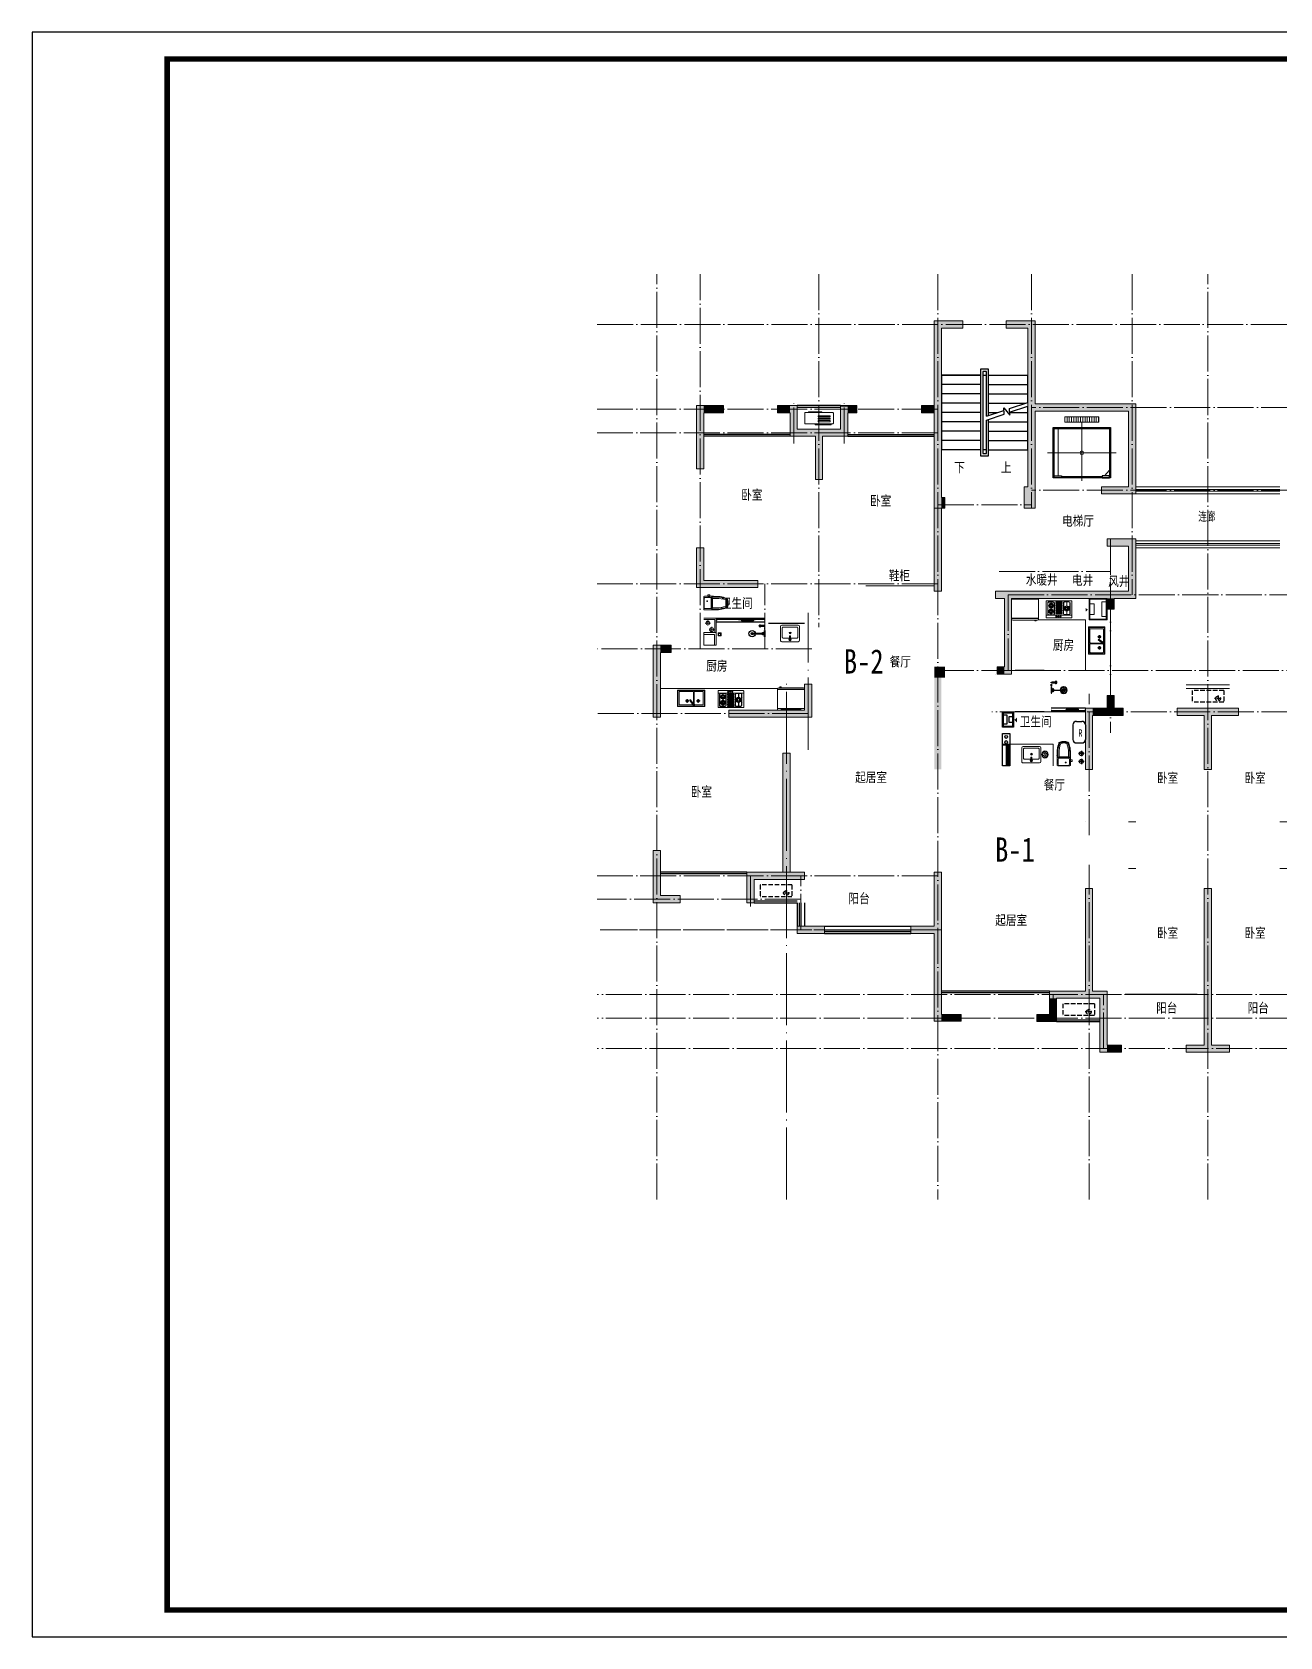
# Model space of a CAD drawing. Extents: x -50262 to 47200, y -9946 to 34604.
# Drawn here: x -15800 to 18848, y -9946 to 34604 of the extents above; entities that cross this region are included whole.
import ezdxf
from ezdxf.enums import TextEntityAlignment as Align

# ---------------------------------------------------------------- set-up
doc = ezdxf.new("R2010")
doc.units = 0
doc.header["$LTSCALE"] = 1000
doc.header["$MEASUREMENT"] = 0
doc.linetypes.add('DASH', pattern=[0.35, 0.25, -0.1])
doc.linetypes.add('DOTE', pattern=[2.42, 2, -0.2, 0.02, -0.2])
doc.layers.get('0').update_dxf_attribs({"linetype": 'CONTINUOUS'})
for name, color, linetype, lineweight in [('DOTE', 251, 'DOTE', 0), ('WALL', 255, 'CONTINUOUS', 20), ('五金', 136, 'CONTINUOUS', 9), ('固定家具线', 243, 'CONTINUOUS', 20), ('填充墙', 8, 'CONTINUOUS', 15), ('家具', 159, 'CONTINUOUS', 9), ('看线', 170, 'CONTINUOUS', 0), ('结构细线', 250, 'CONTINUOUS', 15)]:
    doc.layers.add(name, color=color, linetype=linetype, lineweight=lineweight)
for name, color, linetype in [('fd', 4, 'CONTINUOUS'), ('KT', 8, 'CONTINUOUS'), ('PS', 4, 'CONTINUOUS'), ('PUB_TEXT', 7, 'CONTINUOUS'), ('PUB_TITLE', 4, 'CONTINUOUS'), ('RAIL', 163, 'CONTINUOUS'), ('STAIR', 3, 'CONTINUOUS'), ('T-DESW', 35, 'CONTINUOUS'), ('WC', 134, 'CONTINUOUS'), ('WINDOW', 4, 'CONTINUOUS'), ('WSSB', 6, 'CONTINUOUS')]:
    doc.layers.add(name, color=color, linetype=linetype)
doc.styles.add('-宋体', font='SIMFANG.TTF', dxfattribs={"width": 0.8})
doc.styles.add('_HZTXT', font='SimSun.ttf', dxfattribs={"width": 0.8})
doc.styles.add('HZ', font='SimSun.ttf', dxfattribs={"width": 0.8, "height": 1.2})

# ---------------------------------------------------------------- blocks, each defined once
blk = doc.blocks.new('ev')
at = {"layer": '结构细线'}
h = blk.add_hatch(dxfattribs=at)
h.set_pattern_fill('ANSI31', color=256, scale=500, angle=45, style=0)
h.paths.add_polyline_path([(1227964, -497919), (1228914, -497919), (1228914, -497769), (1227964, -497769)])
at = {"layer": 'RAIL'}
blk.add_line((1227814, -499409), (1227669, -499249), dxfattribs=at)
for points in [[(1227639, -499469), (1229239, -499469), (1229239, -498069), (1227639, -498069)], [(1227871, -499469), (1227669, -499469), (1227669, -499409), (1227871, -499409)], [(1229008, -499469), (1229209, -499469), (1229209, -499409), (1229008, -499409)]]:
    blk.add_lwpolyline(points, close=True, dxfattribs=at)
for points in [[(1229209, -499439), (1229209, -499439), (1229209, -498099), (1227669, -498099), (1227669, -499439), (1227669, -499439)], [(1227871, -499439), (1229008, -499439)]]:
    blk.add_lwpolyline(points, dxfattribs=at)
at = {"layer": '看线'}
blk.add_line((1229099, -499409), (1229099, -498099), dxfattribs=at)
at = {"layer": '结构细线'}
for p, q in [((1228439, -497919), (1228439, -499552)), ((1227489, -498769), (1229389, -498769))]:
    blk.add_line(p, q, dxfattribs=at)
blk.add_lwpolyline([(1227964, -497919), (1228914, -497919), (1228914, -497769), (1227964, -497769)], close=True, dxfattribs=at)
blk.add_circle((1228439, -498769), 50, dxfattribs=at)
blk = doc.blocks.new('A$C1BE601A8')
at = {"layer": '家具'}
for p, q in [((0, 0), (0, 450)), ((0, 450), (757, 450)), ((757, 450), (757, 0)), ((757, 0), (0, 0))]:
    blk.add_line(p, q, dxfattribs=at)
at = {"layer": '家具', "color": 251}
for p, q in [((10, 10), (10, 440)), ((10, 440), (747, 440)), ((747, 10), (10, 10)), ((41, 393), (41, 50)), ((273, 408), (56, 408)), ((56, 35), (273, 35)), ((226, 300), (130, 300)), ((178, 248), (178, 348)), ((288, 50), (288, 393)), ((315, 427), (293, 411)), ((293, 411), (390, 273)), ((311, 393), (311, 50)), ((412, 288), (315, 427)), ((695, 408), (326, 408)), ((326, 35), (695, 35)), ((534, 300), (438, 300)), ((486, 248), (486, 348)), ((710, 50), (710, 393)), ((747, 440), (747, 10))]:
    blk.add_line(p, q, dxfattribs=at)
for centre, radius in [((178, 300), 36.1), ((178, 300), 27.1), ((486, 300), 36.1), ((486, 300), 27.1)]:
    blk.add_circle(centre, radius, dxfattribs=at)
for centre, radius, start, end in [((56, 393), 15, 90, 180), ((56, 50), 15, 180, 270), ((273, 393), 15, 0, 90), ((273, 50), 15, 270, 0), ((304, 419), 21.7, 342.6068, 267.3353), ((326, 393), 15, 90, 180), ((326, 50), 15, 180, 270), ((401, 281), 13.3, 214.971, 34.971), ((695, 393), 15, 0, 90), ((695, 50), 15, 270, 0)]:
    blk.add_arc(centre, radius, start, end, dxfattribs=at)
blk = doc.blocks.new('ddfdf')
at = {"layer": '家具'}
for p, q in [((15801, -30110), (15801, -30822)), ((16260, -30111), (15801, -30110)), ((16270, -30121), (16270, -30812)), ((15801, -30822), (16260, -30822))]:
    blk.add_line(p, q, dxfattribs=at)
at = {"layer": '家具', "color": 251}
for p, q in [((15826, -30314), (15826, -30189)), ((15829, -30248), (15829, -30252)), ((15947, -30248), (15829, -30248)), ((15829, -30252), (15947, -30252)), ((15834, -30314), (15834, -30189)), ((15856, -30159), (16163, -30159)), ((15856, -30167), (16163, -30167)), ((15947, -30252), (15947, -30248)), ((15952, -30159), (15957, -30157)), ((15968, -30208), (15952, -30159)), ((15957, -30157), (15973, -30206)), ((15973, -30206), (15968, -30208)), ((16062, -30157), (16046, -30206)), ((16046, -30206), (16051, -30208)), ((16051, -30208), (16067, -30159)), ((16067, -30159), (16062, -30157)), ((16072, -30252), (16072, -30248)), ((16072, -30248), (16190, -30248)), ((16190, -30253), (16072, -30252)), ((16185, -30189), (16185, -30315)), ((16190, -30248), (16190, -30253)), ((16193, -30189), (16193, -30315)), ((16201, -30822), (16202, -30111)), ((15829, -30682), (15829, -30686)), ((15904, -30682), (15829, -30682)), ((15829, -30686), (15904, -30686)), ((15831, -30750), (15831, -30624)), ((15832, -30556), (15832, -30379)), ((15832, -30379), (15849, -30379)), ((15849, -30556), (15832, -30556)), ((15839, -30750), (15839, -30624)), ((15849, -30379), (15849, -30556)), ((16163, -30337), (15856, -30336)), ((16163, -30345), (15856, -30344)), ((15861, -30594), (16167, -30595)), ((15861, -30602), (16167, -30603)), ((15878, -30556), (15878, -30380)), ((15878, -30380), (15894, -30380)), ((15894, -30556), (15878, -30556)), ((15894, -30380), (15894, -30556)), ((15904, -30686), (15904, -30682)), ((15923, -30556), (15923, -30380)), ((15923, -30380), (15940, -30380)), ((15940, -30556), (15923, -30556)), ((15937, -30595), (15937, -30654)), ((15942, -30595), (15937, -30595)), ((15937, -30654), (15942, -30654)), ((15937, -30780), (15937, -30720)), ((15937, -30720), (15942, -30720)), ((15940, -30380), (15940, -30556)), ((15942, -30654), (15942, -30595)), ((15942, -30720), (15942, -30780)), ((15968, -30295), (15952, -30344)), ((15952, -30344), (15957, -30346)), ((15957, -30346), (15973, -30297)), ((15973, -30297), (15968, -30295)), ((15968, -30556), (15968, -30380)), ((15968, -30380), (15985, -30380)), ((15985, -30556), (15968, -30556)), ((15968, -30684), (15968, -30688)), ((16063, -30684), (15968, -30684)), ((15968, -30688), (16063, -30688)), ((15985, -30380), (15985, -30556)), ((16014, -30556), (16014, -30380)), ((16014, -30380), (16030, -30380)), ((16030, -30556), (16014, -30556)), ((16030, -30380), (16030, -30556)), ((16046, -30297), (16051, -30295)), ((16062, -30346), (16046, -30297)), ((16051, -30295), (16067, -30344)), ((16059, -30556), (16059, -30380)), ((16059, -30380), (16076, -30380)), ((16076, -30556), (16059, -30556)), ((16067, -30344), (16062, -30346)), ((16063, -30688), (16063, -30684)), ((16076, -30380), (16076, -30556)), ((16095, -30595), (16095, -30654)), ((16099, -30595), (16095, -30595)), ((16095, -30654), (16099, -30654)), ((16095, -30780), (16095, -30720)), ((16095, -30720), (16099, -30720)), ((16099, -30654), (16099, -30595)), ((16099, -30720), (16099, -30780)), ((16104, -30556), (16104, -30380)), ((16104, -30380), (16121, -30380)), ((16121, -30556), (16104, -30556)), ((16121, -30380), (16121, -30556)), ((16126, -30690), (16126, -30685)), ((16126, -30685), (16199, -30685)), ((16199, -30690), (16126, -30690)), ((16150, -30556), (16150, -30380)), ((16150, -30380), (16166, -30380)), ((16166, -30556), (16150, -30556)), ((16166, -30380), (16166, -30556)), ((16189, -30625), (16189, -30750)), ((16197, -30625), (16197, -30750)), ((16199, -30685), (16199, -30690)), ((16167, -30772), (15861, -30772)), ((16167, -30780), (15861, -30780)), ((15942, -30780), (15937, -30780)), ((16099, -30780), (16095, -30780))]:
    blk.add_line(p, q, dxfattribs=at)
for centre, radius in [((16013, -30253), 70.1), ((16013, -30253), 47.3), ((16013, -30253), 41.8), ((16013, -30253), 25.3), ((15936, -30685), 63.7), ((15936, -30685), 43), ((15936, -30685), 38), ((15936, -30685), 23), ((16096, -30687), 63.7), ((16096, -30687), 43), ((16096, -30687), 38), ((16096, -30687), 23), ((16235, -30426), 16.2), ((16238, -30542), 16.2), ((16240, -30485), 16.2)]:
    blk.add_circle(centre, radius, dxfattribs=at)
for centre, radius, start, end in [((15856, -30189), 30, 89.961, 179.961), ((15856, -30189), 22, 89.961, 179.961), ((16163, -30189), 30, 359.961, 89.961), ((16163, -30189), 22, 359.961, 89.961), ((15856, -30314), 30, 179.961, 269.961), ((15861, -30624), 30, 89.961, 179.961), ((15856, -30314), 22, 179.961, 269.961), ((15861, -30624), 22, 89.961, 179.961), ((16163, -30315), 30, 269.961, 359.961), ((16163, -30315), 22, 269.961, 359.961), ((16167, -30625), 30, 359.961, 89.961), ((16167, -30625), 22, 359.961, 89.961), ((15861, -30750), 30, 179.961, 269.961), ((15861, -30750), 22, 179.961, 269.961), ((16167, -30750), 30, 269.961, 359.961), ((16167, -30750), 22, 269.961, 359.961)]:
    blk.add_arc(centre, radius, start, end, dxfattribs=at)
at = {"layer": '家具'}
for centre, start, end in [((16260, -30121), 0, 89.961), ((16260, -30812), 269.961, 0)]:
    blk.add_arc(centre, 10, start, end, dxfattribs=at)
blk = doc.blocks.new('dfdsf')
at = {"layer": '家具'}
for p, q in [((-6119, -27345), (-6119, -27726)), ((-5626, -27307), (-6081, -27307)), ((-5588, -27726), (-5588, -27345)), ((-6081, -27765), (-5626, -27765))]:
    blk.add_line(p, q, dxfattribs=at)
at = {"layer": '家具', "color": 8}
for p, q in [((-6068, -27695), (-6068, -27428)), ((-6049, -27409), (-5869, -27409)), ((-5872, -27364), (-5886, -27364)), ((-5867, -27351), (-5876, -27341)), ((-5867, -27377), (-5876, -27387)), ((-5870, -27392), (-5866, -27466)), ((-5866, -27466), (-5841, -27466)), ((-5854, -27345), (-5854, -27332)), ((-5854, -27383), (-5854, -27396)), ((-5837, -27392), (-5841, -27466)), ((-5831, -27341), (-5840, -27350)), ((-5831, -27387), (-5840, -27377)), ((-5838, -27409), (-5658, -27409)), ((-5835, -27364), (-5821, -27364)), ((-5639, -27428), (-5639, -27695)), ((-5658, -27714), (-6049, -27714))]:
    blk.add_line(p, q, dxfattribs=at)
for centre, radius in [((-5854, -27364), 32.3), ((-5855, -27549), 25.4), ((-5854, -27364), 18.8), ((-5855, -27549), 16)]:
    blk.add_circle(centre, radius, dxfattribs=at)
at = {"layer": '家具'}
for centre, start, end in [((-6081, -27345), 90, 180), ((-5626, -27345), 0, 90), ((-6081, -27726), 180, 270), ((-5626, -27726), 270, 0)]:
    blk.add_arc(centre, 38.1, start, end, dxfattribs=at)
at = {"layer": '家具', "color": 8}
for centre, start, end in [((-6049, -27428), 90, 180), ((-5658, -27428), 0, 90), ((-6049, -27695), 180, 270), ((-5658, -27695), 270, 0)]:
    blk.add_arc(centre, 19.1, start, end, dxfattribs=at)
blk = doc.blocks.new('A$C37A63D83')
at = {"layer": '家具', "color": 8}
for p, q in [((152, 636), (128, 636)), ((136, 660), (323, 660)), ((229, 660), (136, 660)), ((162, 636), (152, 636)), ((162, 636), (229, 636)), ((297, 636), (229, 636)), ((297, 636), (307, 636)), ((307, 636), (331, 636)), ((38, 172), (42, 172)), ((38, 118), (42, 118)), ((40, 153), (40, 162)), ((40, 137), (40, 146)), ((40, 121), (40, 130)), ((49, 230), (49, 316)), ((49, 230), (229, 230)), ((49, 230), (91, 212)), ((49, 125), (49, 165)), ((54, 279), (54, 280)), ((63, 275), (58, 275)), ((63, 253), (63, 275)), ((76, 36), (76, 198)), ((81, 235), (229, 235)), ((91, 212), (229, 212)), ((99, 250), (99, 356)), ((99, 221), (229, 221)), ((229, 14), (99, 14)), ((229, 247), (103, 247)), ((111, 247), (229, 247)), ((229, 247), (356, 247)), ((348, 247), (229, 247)), ((378, 235), (229, 235)), ((409, 230), (229, 230)), ((360, 221), (229, 221)), ((368, 212), (229, 212)), ((229, 14), (360, 14)), ((360, 250), (360, 356)), ((409, 230), (368, 212)), ((382, 36), (382, 198)), ((396, 253), (396, 275)), ((396, 275), (400, 275))]:
    blk.add_line(p, q, dxfattribs=at)
at = {"layer": '家具'}
for p, q in [((0, 125), (0, 165)), ((38, 172), (7, 172)), ((38, 118), (7, 118)), ((40, 170), (40, 275)), ((40, 23), (40, 122)), ((229, 0), (63, 0)), ((229, 0), (396, 0)), ((405, 279), (405, 280)), ((409, 230), (409, 316)), ((418, 23), (418, 275))]:
    blk.add_line(p, q, dxfattribs=at)
at = {"layer": '家具', "color": 8}
blk.add_circle((176, 95), 11.4, dxfattribs=at)
at = {"layer": '家具'}
for centre, radius, start, end in [((7035, 15), 7000, 176.3999, 177.8752), ((979, 321), 939, 160.4627, 171.8238), ((107, 630), 13.5, 147.2649, 160.4629), ((159, 597), 75.7, 123.7473, 147.2649), ((217, 423), 257, 87.121, 112.8427), ((242, 423), 257, 67.1573, 92.879), ((300, 597), 75.7, 32.7351, 56.2527), ((346, 630), 13.5, 21.3401, 45.0457), ((352, 630), 13.5, 19.5371, 32.7351), ((-520, 321), 939, 8.1773, 19.5371), ((-6576, 15), 7000, 2.1248, 3.6001), ((7, 165), 7.2, 90, 180), ((7, 125), 7.2, 180, 270), ((63, 23), 22.5, 180, 270), ((396, 23), 22.5, 270, 0)]:
    blk.add_arc(centre, radius, start, end, dxfattribs=at)
at = {"layer": '家具', "color": 8}
for centre, radius, start, end in [((545, 367), 499, 169.8851, 189.9823), ((824, 353), 776, 158.6599, 172.4763), ((942, 340), 881, 161.7059, 184.2897), ((933, 353), 834, 161.5027, 179.8181), ((113, 630), 13.5, 134.9543, 158.6599), ((347, 396), 344, 131.9223, 134.9543), ((130, 611), 25.3, 94.6124, 166.2529), ((138, 626), 34, 87.4207, 128.0687), ((159, 612), 18, 109.1813, 161.5027), ((214, 386), 250, 86.5925, 104.1516), ((245, 386), 250, 75.8484, 93.4075), ((300, 612), 18, 18.4973, 70.8187), ((-474, 353), 834, 0.1819, 18.4973), ((321, 626), 34, 51.9313, 92.5793), ((329, 611), 25.3, 13.7471, 85.3876), ((112, 396), 344, 45.0457, 48.0777), ((-483, 340), 881, 355.7103, 18.2941), ((-365, 353), 776, 7.5237, 21.3401), ((-86, 367), 499, 350.0177, 10.1149), ((42, 165), 7.2, 0, 90), ((42, 125), 7.2, 270, 0), ((58, 279), 4.5, 180, 270), ((81, 253), 18, 180, 270), ((99, 198), 22.5, 90, 180), ((99, 36), 22.5, 180, 270), ((103, 250), 3.6, 180, 270), ((356, 250), 3.6, 270, 0), ((360, 198), 22.5, 0, 90), ((360, 36), 22.5, 270, 0), ((378, 253), 18, 270, 0), ((400, 279), 4.5, 270, 0)]:
    blk.add_arc(centre, radius, start, end, dxfattribs=at)
blk = doc.blocks.new('A$C6EA5130D')
at = {"layer": '五金', "lineweight": -3}
for p, q in [((68, 25), (68, 15)), ((85, 353), (85, 30)), ((95, 30), (95, 353)), ((111, 25), (111, 15)), ((291, 38), (291, 113)), ((321, 60), (291, 60)), ((321, 38), (321, 113))]:
    blk.add_line(p, q, dxfattribs=at)
at = {"layer": '五金', "color": 8}
for p, q in [((75, 22), (75, 15)), ((105, 25), (105, 15))]:
    blk.add_line(p, q, dxfattribs=at)
at = {"layer": '五金', "lineweight": -3}
for points in [[(175, 0), (5, 0), (5, 10), (34, 15), (80, 15)], [(62, 46), (52, 46), (52, 50), (62, 50)], [(75, 25), (62, 25), (62, 70), (85, 70)], [(95, 70), (118, 70), (118, 25), (105, 25)], [(100, 15), (145, 15), (175, 10), (175, 0)], [(118, 50), (128, 50), (128, 46), (118, 46)], [(294, 29), (294, 0), (317, 0), (317, 29)]]:
    blk.add_lwpolyline(points, dxfattribs=at)
for points in [[(59, 0), (59, 10), (121, 10), (121, 0)], [(261, 0), (261, 10), (205, 10), (205, 0)]]:
    blk.add_lwpolyline(points, close=True, dxfattribs=at)
at = {"layer": '五金', "color": 8}
for points in [[(80, 22), (75, 22), (75, 50), (85, 50)], [(95, 50), (105, 50), (105, 22), (100, 22)]]:
    blk.add_lwpolyline(points, dxfattribs=at)
blk.add_lwpolyline([(80, 10), (80, 30), (100, 30), (100, 10)], close=True, dxfattribs=at)
at = {"layer": '五金', "lineweight": -3}
blk.add_circle((90, 353), 89.5, dxfattribs=at)
at = {"layer": '五金', "color": 8}
for centre, radius in [((90, 353), 5), ((306, 87), 15), ((306, 38), 15)]:
    blk.add_circle(centre, radius, dxfattribs=at)
for centre, radius, start, end in [((90, 353), 35, 278.2132, 261.7868), ((90, 353), 9, 303.749, 236.251), ((306, 87), 17, 331.9275, 208.0725), ((306, 38), 17, 151.9275, 226.6641), ((306, 38), 17, 313.3359, 28.0725)]:
    blk.add_arc(centre, radius, start, end, dxfattribs=at)
at = {"layer": '五金', "lineweight": -3}
for centre, start, end in [((274, 107), 19.6733, 73.5819), ((337, 107), 106.4181, 160.3267)]:
    blk.add_arc(centre, 17.7, start, end, dxfattribs=at)
at = {"layer": '五金', "lineweight": -3, "extrusion": (0, 0, -1)}
for centre, major_axis, ratio, start_param, end_param in [((306, 136), (33.6, 0), 0.612909, 2.761972, 6.662806), ((306, 126), (-31.4, 0), 0.47884, -1.072899, 4.214492)]:
    blk.add_ellipse(centre, major_axis=major_axis, ratio=ratio, start_param=start_param, end_param=end_param, dxfattribs=at)
blk = doc.blocks.new('A$C0C200289')
at = {"layer": '家具'}
for p, q in [((-150, 72), (-150, 597)), ((600, 597), (-150, 597)), ((500, 623), (-48, 623)), ((-48, 613), (-48, 623)), ((500, 613), (-48, 613)), ((500, 613), (500, 623)), ((600, 72), (600, 597)), ((-144, 72), (-150, 72)), ((-150, 53), (-150, 62)), ((-144, 62), (-150, 62)), ((-144, 62), (-144, 72)), ((568, 22), (-118, 22)), ((499, 22), (499, 0)), ((535, 22), (535, 0)), ((594, 62), (594, 72)), ((594, 72), (600, 72)), ((594, 62), (600, 62)), ((600, 53), (600, 62)), ((499, 0), (535, 0))]:
    blk.add_line(p, q, dxfattribs=at)
at = {"layer": '家具', "color": 251}
for p, q in [((594, 72), (-144, 72)), ((594, 62), (-144, 62))]:
    blk.add_line(p, q, dxfattribs=at)
at = {"layer": '家具'}
for centre, start, end in [((-118, 53), 180, 270), ((568, 53), 270, 0)]:
    blk.add_arc(centre, 31.5, start, end, dxfattribs=at)
blk = doc.blocks.new('A$C6CE46E26')
at = {"layer": 'fd'}
blk.add_lwpolyline([(0, 284, 100, 0, 0), (62, 284, 0, 0, 0)], format="xyseb", dxfattribs=at)
at = {"layer": '家具'}
for p, q in [((112, 452), (239, 452)), ((239, 148), (239, 452)), ((445, 98), (445, 502)), ((572, 502), (445, 502)), ((112, 148), (239, 148)), ((572, 98), (445, 98))]:
    blk.add_line(p, q, dxfattribs=at)
for points in [[(592, 0), (592, 600), (92, 600), (92, 0)], [(572, 20), (572, 580), (112, 580), (112, 20)]]:
    blk.add_lwpolyline(points, close=True, dxfattribs=at)
blk = doc.blocks.new('A$C624F4EDD')
at = {"layer": 'KT', "linetype": 'DASH', "ltscale": 0.5}
for p, q in [((880, 330), (0, 330)), ((0, 330), (0, 0)), ((811, 103), (628, 103)), ((724, 186), (724, 17)), ((880, 330), (880, 0)), ((880, 0), (0, 0))]:
    blk.add_line(p, q, dxfattribs=at)
at = {"layer": 'KT', "linetype": 'DASH', "ltscale": 0.5, "extrusion": (0, 0, -1)}
blk.add_ellipse((724, 103), major_axis=(-0.1, 65.5), ratio=1, start_param=-1.569217, end_param=4.713968, dxfattribs=at)
blk = doc.blocks.new('A$C198771BE')
at = {"layer": 'WC'}
for p, q in [((0, 500), (0, 100)), ((100, 600), (250, 600)), ((350, 500), (350, 100)), ((100, 0), (250, 0))]:
    blk.add_line(p, q, dxfattribs=at)
for centre, start, end in [((100, 500), 90, 180), ((250, 500), 0, 90), ((100, 100), 180, 270), ((250, 100), 270, 0)]:
    blk.add_arc(centre, 100, start, end, dxfattribs=at)
at = {"layer": 'WC', "style": 'HZ', "width": 0.7}
blk.add_text('R', height=200, dxfattribs=at).set_placement((153, 177))
blk = doc.blocks.new('*X46')
at = {"color": 0}
for p, q in [((4320, 62868), (4440, 62989)), ((4345, 62823), (4486, 62964)), ((4389, 62796), (4512, 62919)), ((4475, 62811), (4497, 62834))]:
    blk.add_line(p, q, dxfattribs=at)
blk = doc.blocks.new('50DL')
at = {"layer": 'PS', "linetype": 'Continuous'}
blk.add_circle((160, 0), 160, dxfattribs=at)
at = {"layer": 'PS', "linetype": 'Continuous', "xscale": -1.600799999999999, "yscale": 1.600799999999999, "zscale": 1.600799999999999, "rotation": 270}
blk.add_blockref('*X46', (-100518, -7070), dxfattribs=at)
blk = doc.blocks.new('A$C39257523')
at = {"layer": 'WSSB', "color": 8, "linetype": 'Continuous'}
for p, q in [((0, 97), (0, 397)), ((0, 397), (430, 397)), ((430, 97), (0, 97)), ((26, 124), (26, 371)), ((26, 371), (404, 371)), ((404, 124), (26, 124)), ((94, 371), (94, 270)), ((94, 270), (336, 270)), ((130, 211), (300, 211)), ((130, 124), (130, 211)), ((300, 211), (300, 124)), ((336, 270), (336, 371)), ((404, 371), (404, 124)), ((430, 397), (430, 97))]:
    blk.add_line(p, q, dxfattribs=at)
at = {"layer": 'WSSB', "color": 8}
blk.add_lwpolyline([(205, 0, 130, 0, 0), (205, 72, 0, 0, 0)], format="xyseb", dxfattribs=at)
blk = doc.blocks.new('A$C4EB5717C')
at = {"layer": '家具', "color": 8}
for p, q in [((520, 110), (520, 120)), ((883, 100), (530, 100)), ((893, 120), (893, 110))]:
    blk.add_line(p, q, dxfattribs=at)
for points in [[(269, 459), (709, 459), (709, 444), (269, 444)], [(290, 372), (626, 372), (626, 343), (290, 343)], [(290, 306), (626, 306), (626, 277), (290, 277)], [(290, 240), (626, 240), (626, 211), (290, 211)]]:
    blk.add_lwpolyline(points, close=True, dxfattribs=at)
at = {"layer": '家具'}
blk.add_lwpolyline([(220, 120), (980, 120, 0.414214), (1000, 140), (1000, 410, 0.414214), (980, 430), (220, 430, 0.414214), (200, 410), (200, 140, 0.414214)], format="xyb", close=True, dxfattribs=at)
at = {"layer": '家具', "color": 8}
for centre, start, end in [((530, 110), 180, 270), ((883, 110), 270, 0)]:
    blk.add_arc(centre, 10, start, end, dxfattribs=at)
blk = doc.blocks.new('A$C56722DB7')
at = {"layer": '五金'}
blk.add_lwpolyline([(86, 86), (86, 0), (0, 0), (0, 86)], close=True, dxfattribs=at)
at = {"layer": '五金', "color": 8}
for points in [[(10, 43), (10, 42), (26, 42), (26, 43)], [(20, 66), (19, 65), (30, 54), (31, 55)], [(19, 20), (21, 19), (32, 30), (30, 31)], [(43, 76), (42, 76), (42, 60), (43, 60)], [(43, 10), (44, 10), (44, 26), (43, 26)], [(66, 66), (65, 67), (54, 56), (55, 55)], [(66, 19), (67, 21), (56, 32), (55, 30)], [(76, 43), (76, 44), (60, 44), (60, 43)]]:
    blk.add_lwpolyline(points, close=True, dxfattribs=at)
blk.add_circle((43, 43), 36.6, dxfattribs=at)

msp = doc.modelspace()

# ---------------------------------------------------------------- hatches: boundary and pattern name
at = {"layer": 'PS', "linetype": 'Continuous'}
h = msp.add_hatch(dxfattribs=at)
h.set_pattern_fill('ANSI31', color=1, scale=50, angle=-90, style=0)
h.set_pattern_definition([(315, (-1597537.266, -23128.484), (4.419417382, 4.419417382), [])])
h.paths.add_polyline_path([(11248, 14234), (11348, 14234), (11348, 14809), (11248, 14809)])

# ---------------------------------------------------------------- linework, layer by layer
at = {"layer": 'DOTE', "ltscale": 0.5}
for p, q in [((1548, 2194), (1548, 27885)), ((2748, 17484), (2748, 27885)), ((6048, 27885), (6048, 18084)), ((9348, 27885), (9348, 2194)), ((11948, 27885), (11948, 21384)), ((14748, 27885), (14748, 18984)), ((16848, 2194), (16848, 27885)), ((-109, 26484), (33805, 26484)), ((9348, 24134), (-109, 24134)), ((5348, 23184), (5348, 24384)), ((6748, 23184), (6748, 24384)), ((21748, 24184), (11948, 24184)), ((9348, 23484), (-109, 23484)), ((21748, 21884), (11948, 21884)), ((9348, 21484), (11948, 21484)), ((9348, 19284), (-109, 19284)), ((4548, 17484), (4548, 19284)), ((11298, 18984), (23041, 18984)), ((11298, 18984), (11298, 16884)), ((14148, 19084), (14148, 15151)), ((5848, 17484), (-109, 17484)), ((9348, 16884), (24348, 16884)), ((13548, 12314), (13548, 16237)), ((5748, 15684), (-109, 15684)), ((22964, 15734), (10847, 15734)), ((9348, 11184), (-109, 11184)), ((4148, 10334), (4148, 11184)), ((5548, 9684), (5548, 11184)), ((13548, 2194), (13548, 11484)), ((5548, 10534), (-109, 10534)), ((9448, 9684), (-109, 9684)), ((9348, 9684), (48, 9684)), ((33805, 7884), (-109, 7884)), ((12548, 7234), (12548, 7884)), ((13948, 6384), (13948, 7884)), ((33805, 7234), (-109, 7234)), ((33805, 6384), (-109, 6384))]:
    msp.add_line(p, q, dxfattribs=at)
at = {"layer": 'DOTE', "linetype": 'DOTE', "ltscale": 0.5}
for p, q in [((14148, 20534), (14148, 15734)), ((11048, 19634), (14148, 19634))]:
    msp.add_line(p, q, dxfattribs=at)
at = {"layer": 'DOTE'}
for p, q in [((5748, 14684), (5748, 18484)), ((5148, 2194), (5148, 16684))]:
    msp.add_line(p, q, dxfattribs=at)
at = {"layer": 'PS', "color": 1, "linetype": 'Continuous'}
for p, q in [((11348, 14809), (11148, 14809)), ((11248, 14809), (11248, 14234))]:
    msp.add_line(p, q, dxfattribs=at)
at = {"layer": 'PS', "linetype": 'Continuous'}
for p, q in [((13410, 14575), (13254, 14575)), ((13410, 14356), (13254, 14356)), ((13335, 14650), (13335, 14500)), ((13335, 14431), (13335, 14281))]:
    msp.add_line(p, q, dxfattribs=at)
at = {"layer": 'PS', "color": 1, "linetype": 'Continuous'}
msp.add_lwpolyline([(11348, 14234), (11148, 14234), (11148, 15134), (11348, 15134)], close=True, dxfattribs=at)
for centre in [(11248, 15037), (11248, 14895)]:
    msp.add_circle(centre, 40, dxfattribs=at)
at = {"layer": 'PS', "linetype": 'Continuous'}
for centre in [(13335, 14575), (13335, 14356)]:
    msp.add_circle(centre, 55, dxfattribs=at)
at = {"layer": 'PUB_TITLE'}
msp.add_lwpolyline([(-15800, -9946), (47200, -9946), (47200, 34604), (-15800, 34604)], close=True, dxfattribs=at)
at = {"layer": 'PUB_TITLE', "const_width": 150}
msp.add_lwpolyline([(-12050, -9196), (46450, -9196), (46450, 33854), (-12050, 33854)], close=True, dxfattribs=at)
at = {"layer": 'RAIL'}
for p, q in [((6648, 24234), (5448, 24234)), ((6648, 24184), (5448, 24184)), ((5248, 23434), (2848, 23434)), ((5248, 23384), (2848, 23384)), ((6848, 23434), (9248, 23434)), ((6848, 23384), (9248, 23384)), ((4048, 11284), (1648, 11284)), ((4048, 11234), (1648, 11234)), ((4248, 10484), (5448, 10484)), ((4248, 10434), (5448, 10434)), ((12448, 7984), (9448, 7984)), ((12448, 7934), (9448, 7934)), ((12648, 7184), (13848, 7184)), ((12648, 7134), (13848, 7134))]:
    msp.add_line(p, q, dxfattribs=at)
at = {"layer": 'STAIR'}
for p, q in [((9448, 25084), (9448, 23004)), ((10538, 25084), (9448, 25084)), ((9448, 25084), (10538, 25084)), ((10758, 25244), (10538, 25244)), ((10538, 25244), (10538, 22844)), ((10698, 25184), (10598, 25184)), ((10598, 25184), (10598, 22904)), ((10598, 25084), (10598, 23004)), ((10598, 25084), (10698, 25084)), ((10698, 23939), (10698, 25184)), ((10698, 23939), (10698, 25084)), ((10758, 23959), (10758, 25244)), ((10758, 25084), (11848, 25084)), ((10758, 25084), (11848, 25084)), ((11848, 24326), (11848, 25084)), ((10538, 24824), (9448, 24824)), ((10538, 24564), (9448, 24564)), ((10758, 24824), (11848, 24824)), ((10758, 24564), (11848, 24564)), ((10538, 24304), (9448, 24304)), ((10698, 23939), (11184, 24103)), ((10758, 24304), (11782, 24304)), ((11191, 24000), (11180, 24178)), ((11180, 24178), (11347, 23968)), ((11336, 24154), (11848, 24326)), ((11347, 23968), (11336, 24154)), ((11342, 24051), (11848, 24221)), ((11848, 23004), (11848, 24221)), ((10538, 24044), (9448, 24044)), ((10538, 23784), (9448, 23784)), ((10698, 23834), (11191, 24000)), ((10698, 23004), (10698, 23834)), ((10698, 22904), (10698, 23834)), ((10758, 24044), (11010, 24044)), ((10758, 22844), (10758, 23854)), ((10758, 23784), (11848, 23784)), ((11343, 24044), (11848, 24044)), ((10538, 23524), (9448, 23524)), ((10538, 23264), (9448, 23264)), ((10758, 23524), (11848, 23524)), ((10758, 23264), (11848, 23264)), ((10538, 23004), (9448, 23004)), ((10538, 22844), (10758, 22844)), ((10698, 23004), (10598, 23004)), ((10598, 22904), (10698, 22904)), ((10758, 23004), (11848, 23004))]:
    msp.add_line(p, q, dxfattribs=at)
for points in [[(9983, 22688, 0, 0, 0), (9983, 25984, 0, 0, 0), (11313, 25984, 0, 0, 0), (11313, 24604, 80, 0, 0), (11313, 24304, 0, 0, 0)], [(11313, 22688, 0, 0, 0), (11313, 23603, 80, 0, 0), (11313, 23903, 0, 0, 0)]]:
    msp.add_lwpolyline(points, format="xyseb", dxfattribs=at)
at = {"layer": 'WALL'}
for p, q in [((10948, 16784), (10948, 16784)), ((11398, 16884), (11398, 16884)), ((13448, 12684), (13448, 12684)), ((14848, 12684), (14648, 12684)), ((18848, 12684), (19048, 12684)), ((14648, 11384), (14848, 11384)), ((19048, 11384), (18848, 11384)), ((9248, 7334), (9248, 7334)), ((13848, 6284), (14448, 6284)), ((14448, 6284), (14448, 6484)), ((16248, 6484), (16248, 6284)), ((16248, 6284), (16248, 6484)), ((16248, 6284), (16748, 6284)), ((16748, 6284), (16748, 6284)), ((16748, 6284), (16848, 6284)), ((16748, 6284), (16748, 6284)), ((16748, 6284), (16848, 6284)), ((16748, 6284), (16748, 6284)), ((16748, 6284), (16848, 6284)), ((16948, 6284), (16848, 6284)), ((16948, 6284), (16848, 6284)), ((16948, 6284), (16848, 6284)), ((16948, 6284), (16948, 6284)), ((16948, 6284), (16948, 6284)), ((17448, 6284), (16948, 6284)), ((16948, 6284), (16948, 6284)), ((17448, 6284), (16948, 6284)), ((17448, 6484), (17448, 6284)), ((17448, 6284), (17448, 6484))]:
    msp.add_line(p, q, dxfattribs=at)
msp.add_lwpolyline([(12648, 7134), (12648, 7134), (12448, 7134), (12448, 7134)], dxfattribs=at)
at = {"layer": 'WINDOW'}
for p, q in [((3198, 18334), (4548, 18334)), ((3198, 18334), (3198, 18284)), ((3198, 18284), (3218, 18284)), ((3218, 18284), (3218, 18334)), ((3845, 18314), (3218, 18314)), ((3218, 18304), (3845, 18304)), ((3845, 18314), (3845, 18304)), ((4245, 18304), (4245, 18314)), ((4245, 18314), (4528, 18314)), ((4245, 18304), (4528, 18304)), ((4528, 18284), (4528, 18334)), ((4548, 18284), (4528, 18284)), ((3198, 18234), (4548, 18234)), ((5648, 18184), (4648, 18184)), ((12298, 16884), (11498, 16884)), ((12298, 15734), (11498, 15734)), ((13448, 15834), (12498, 15834)), ((12498, 15784), (12518, 15784)), ((13448, 15734), (12498, 15734)), ((12518, 15784), (12518, 15734)), ((12921, 15764), (12518, 15764)), ((12921, 15754), (12518, 15754)), ((12921, 15754), (12921, 15764)), ((13428, 15764), (13202, 15764)), ((13202, 15754), (13202, 15764)), ((13202, 15754), (13202, 15764)), ((13202, 15754), (13428, 15754)), ((13448, 15784), (13428, 15784)), ((13428, 15784), (13428, 15734)), ((5448, 10434), (5448, 9784)), ((5498, 10434), (5498, 9784)), ((5548, 10434), (5548, 9784)), ((5648, 10434), (5648, 9784)), ((6198, 9784), (8598, 9784)), ((6198, 9684), (8598, 9684)), ((6198, 9634), (8598, 9634)), ((6198, 9584), (8598, 9584)), ((16548, 7884), (14548, 7884))]:
    msp.add_line(p, q, dxfattribs=at)
for points in [[(3815, 18299), (4275, 18299), (4275, 18289), (3815, 18289)], [(13232, 15769), (12891, 15769), (12891, 15779), (13232, 15779)]]:
    msp.add_lwpolyline(points, close=True, dxfattribs=at)
at = {"layer": '固定家具线'}
for p, q in [((3198, 18334), (2848, 18334)), ((2963, 18271), (2963, 18171)), ((3198, 18334), (3198, 17934)), ((2888, 18196), (3038, 18196)), ((3198, 17934), (2948, 17934)), ((2997, 18015), (3147, 18015)), ((3072, 18090), (3072, 17940))]:
    msp.add_line(p, q, dxfattribs=at)
at = {"layer": '固定家具线', "color": 251}
for p, q in [((3158, 18294), (2848, 18294)), ((3158, 17934), (3158, 18294)), ((2848, 17934), (3158, 17934))]:
    msp.add_line(p, q, dxfattribs=at)
at = {"layer": '固定家具线'}
for centre in [(2963, 18196), (3072, 18015)]:
    msp.add_circle(centre, 55, dxfattribs=at)
at = {"layer": '填充墙'}
for points in [[(10048, 26584), (9248, 26584), (9248, 21384), (9548, 21384), (9548, 21684), (9448, 21684), (9448, 26384), (10048, 26384), (10048, 26584)], [(11248, 26584), (11248, 26384), (11848, 26384), (11848, 21984), (11748, 21984), (11748, 21384), (12048, 21384), (12048, 24084), (14648, 24084), (14648, 21984), (13898, 21984), (13898, 21784), (14848, 21784), (14848, 24284), (12048, 24284), (12048, 26584), (11248, 26584)], [(3398, 24234), (3398, 24034), (2848, 24034), (2848, 23384), (2848, 22484), (2648, 22484), (2648, 24234), (3398, 24234)], [(2848, 22484), (2648, 22484), (2648, 24234), (3398, 24234), (3398, 24034), (2848, 24034), (2848, 22484)], [(7098, 24234), (7098, 24034), (6848, 24034), (6848, 23384), (6148, 23384), (6148, 22184), (5948, 22184), (5948, 23384), (5248, 23384), (5248, 24034), (4898, 24034), (4898, 24234), (5448, 24234), (5448, 23584), (6648, 23584), (6648, 24234), (7098, 24234)], [(4898, 24234), (4898, 24034), (5248, 24034), (5248, 23384), (5948, 23384), (5948, 22184), (6148, 22184), (6148, 23384), (6848, 23384), (6848, 24034), (7098, 24034), (7098, 24224), (6648, 24224), (6648, 23584), (5448, 23584), (5448, 24234), (4898, 24224)], [(9248, 24234), (8898, 24234), (8898, 24034), (9248, 24034)], [(9248, 21384), (9248, 19084), (9448, 19084), (9448, 21384), (9248, 21384)], [(14048, 20534), (14848, 20534), (14848, 18884), (14248, 18884), (14248, 18584), (14048, 18584), (14048, 18884), (11398, 18884), (11398, 16784), (10998, 16784), (10998, 16984), (11198, 16984), (11198, 18884), (10948, 18884), (10948, 19084), (14648, 19084), (14648, 20334), (14048, 20334), (14048, 20534)], [(10998, 16984), (10998, 16784), (11398, 16784), (11398, 18883), (14048, 18883), (14048, 18584), (14248, 18584), (14248, 18884), (14848, 18884), (14848, 20534), (14048, 20534), (14048, 20334), (14648, 20334), (14648, 19084), (10948, 19084), (10948, 18884), (11198, 18884), (11198, 16984), (10998, 16984), (10998, 16784), (11398, 16784), (11398, 18884)], [(2648, 20284), (2848, 20284), (2848, 19384), (4348, 19384), (4348, 19184), (2648, 19184), (2648, 20284)], [(1948, 17584), (1948, 17384), (1648, 17384), (1648, 15584), (1448, 15584), (1448, 17584), (1648, 17584), (1948, 17584)], [(1948, 17584), (1948, 17384), (1648, 17384), (1648, 15584), (1448, 15584), (1448, 17584), (1948, 17584)], [(5648, 16503), (5848, 16503), (5848, 15584), (5048, 15584), (3848, 15584), (3548, 15584), (3548, 15784), (5648, 15784), (5648, 16503)], [(14048, 16184), (14048, 15834), (13448, 15834), (13448, 14134), (13648, 14134), (13648, 15634), (14498, 15634), (14498, 15834), (14248, 15834), (14248, 16184), (14048, 16184)], [(13448, 14134), (13648, 14134), (13648, 15634), (14498, 15634), (14498, 15834), (14248, 15834), (14248, 16184), (14048, 16184), (14048, 15834), (13448, 15834), (13448, 14134)], [(15998, 15834), (15998, 15634), (16748, 15634), (16748, 14134), (16948, 14134), (16948, 15634), (17698, 15634), (17698, 15834), (15998, 15834)], [(16748, 14134), (16948, 14134), (16948, 15634), (17698, 15634), (17698, 15834), (15998, 15834), (15998, 15634), (16748, 15634), (16748, 14134)], [(5048, 14584), (5248, 14584), (5248, 13184), (5248, 11284), (5048, 11284), (5048, 14584)], [(2198, 10634), (2198, 10434), (1448, 10434), (1448, 11184), (1448, 11884), (1648, 11884), (1648, 10634), (2198, 10634), (2198, 10634)], [(5648, 11084), (5648, 11284), (4048, 11284), (4048, 10434), (4248, 10434), (4248, 11084), (5648, 11084)], [(9248, 11284), (9448, 11284), (9448, 7334), (9998, 7334), (9998, 7144), (9248, 7144), (9248, 9584), (8598, 9584), (8598, 9784), (9248, 9784), (9248, 11284)], [(14048, 7984), (14048, 6484), (14448, 6484), (14448, 6284), (13848, 6284), (13848, 7784), (12648, 7784), (12648, 7134), (12098, 7134), (12098, 7334), (12448, 7334), (12448, 7984), (13448, 7984), (13448, 10834), (13648, 10834), (13648, 7984), (14048, 7984), (14048, 7884)], [(16748, 10834), (16948, 10834), (16948, 6484), (17448, 6484), (17448, 6284), (16248, 6294), (16248, 6484), (16748, 6484), (16748, 10834)], [(6198, 9784), (6198, 9584), (5448, 9584), (5448, 9784), (6198, 9784)]]:
    msp.add_lwpolyline(points, dxfattribs=at)
for points in [[(9248, 21384), (9448, 21384), (9248, 26584), (9450, 26584)], [(9450, 26584), (9450, 26384), (10048, 26584), (10048, 26384)], [(11848, 26584), (11848, 26384), (11248, 26584), (11248, 26384)], [(12048, 21984), (12048, 26584), (11848, 21984), (11848, 26584)], [(2848, 24234), (2648, 24234), (2848, 22484), (2648, 22484)], [(3398, 24034), (3398, 24234), (2848, 24034), (2848, 24234)], [(4898, 24034), (4898, 24234), (5248, 24034), (5248, 24234)], [(5248, 24234), (5448, 24234), (5248, 23384), (5448, 23384)], [(6648, 24234), (6848, 24234), (6648, 23584), (6848, 23584)], [(7098, 24034), (7098, 24234), (6848, 24034), (6848, 24234)], [(8898, 24234), (8898, 24034), (9248, 24234), (9248, 24034)], [(12048, 24284), (12048, 24084), (14848, 24284), (14848, 24084)], [(14648, 24084), (14848, 24084), (14648, 21984), (14848, 21984)], [(6848, 23584), (6848, 23384), (5448, 23584), (5448, 23384)], [(5948, 23384), (6148, 23384), (5948, 22184), (6148, 22184)], [(11748, 21984), (11748, 21384), (12048, 21984), (12048, 21384)], [(14848, 21984), (14848, 21784), (13898, 21984), (13898, 21784)], [(9248, 21384), (9248, 19084), (9448, 21384), (9448, 19084)], [(9548, 21684), (9548, 21384), (9448, 21684), (9448, 21384)], [(14048, 20534), (14848, 20534), (14048, 20334), (14848, 20334)], [(2648, 20284), (2848, 20284), (2648, 19384), (2848, 19384)], [(14648, 20334), (14648, 18884), (14848, 20334), (14848, 18884)], [(2648, 19384), (2648, 19184), (4348, 19384), (4348, 19184)], [(14648, 19084), (14648, 18884), (10948, 19084), (10948, 18884)], [(11198, 18884), (11198, 16784), (11398, 18884), (11398, 16784)], [(14048, 18884), (14048, 18584), (14248, 18884), (14248, 18584)], [(1648, 17584), (1448, 17584), (1648, 15584), (1448, 15584)], [(1948, 17584), (1948, 17384), (1648, 17584), (1648, 17384)], [(9548, 16984), (9548, 16684), (9248, 16984), (9248, 16684)], [(10998, 16984), (10998, 16784), (11198, 16984), (11198, 16784)], [(5648, 16503), (5848, 16503), (5648, 15784), (5848, 15784)], [(9448, 16684), (9448, 14134), (9248, 16684), (9248, 14134)], [(14248, 16184), (14248, 15634), (14048, 16184), (14048, 15634)], [(5848, 15784), (5848, 15584), (3548, 15784), (3548, 15584)], [(13648, 15834), (13448, 15834), (13648, 14134), (13448, 14134)], [(13648, 15634), (13648, 15834), (14048, 15634), (14048, 15834)], [(14498, 15834), (14498, 15634), (14248, 15834), (14248, 15634)], [(15998, 15634), (15998, 15834), (17698, 15634), (17698, 15834)], [(16748, 15634), (16748, 14134), (16948, 15634), (16948, 14134)], [(5048, 14584), (5248, 14584), (5048, 11284), (5248, 11284)], [(1648, 11884), (1448, 11884), (1648, 10634), (1448, 10634)], [(4048, 11284), (4048, 11084), (5648, 11284), (5648, 11084)], [(9248, 11284), (9248, 7135), (9448, 11284), (9448, 7134)], [(4248, 10434), (4048, 10434), (4248, 11084), (4048, 11084)], [(13448, 10834), (13448, 7984), (13648, 10834), (13648, 7984)], [(16748, 10834), (16948, 10834), (16748, 6484), (16948, 6484)], [(1448, 10634), (1448, 10434), (2198, 10634), (2198, 10434)], [(6198, 9784), (6198, 9584), (5448, 9784), (5448, 9584)], [(8598, 9784), (8598, 9584), (9248, 9784), (9248, 9584)], [(12448, 7784), (12448, 7984), (13848, 7784), (13848, 7984)], [(12648, 7334), (12448, 7334), (12648, 7784), (12448, 7784)], [(13848, 7984), (14048, 7984), (13848, 6284), (14048, 6284)], [(9448, 7334), (9448, 7134), (9998, 7334), (9998, 7134)], [(12098, 7334), (12648, 7334), (12098, 7134), (12648, 7134)], [(14448, 6484), (14448, 6284), (14048, 6484), (14048, 6284)], [(16248, 6484), (16248, 6294), (17448, 6484), (17448, 6284)]]:
    msp.add_solid(points, dxfattribs=at)
at = {"layer": '家具'}
for p, q in [((7348, 19234), (9248, 19234)), ((12124, 18284), (13448, 18284)), ((13448, 18284), (13448, 16884)), ((17448, 16484), (16248, 16484)), ((4898, 16384), (1648, 16384)), ((4898, 16384), (4898, 15784)), ((17448, 16384), (16248, 16384)), ((11148, 14834), (12548, 14834)), ((12548, 14834), (12548, 14234)), ((12548, 14484), (12548, 14234))]:
    msp.add_line(p, q, dxfattribs=at)
for points in [[(3198, 17584), (3198, 17934), (2848, 17934), (2848, 17584)], [(3148, 17584), (3148, 17884), (2848, 17884), (2848, 17584)]]:
    msp.add_lwpolyline(points, close=True, dxfattribs=at)
at = {"layer": '看线'}
for p, q in [((16848, 21984), (14848, 21984)), ((16848, 21904), (14848, 21904)), ((16848, 21864), (14848, 21864)), ((16848, 21984), (18848, 21984)), ((16848, 21984), (18848, 21984)), ((16848, 21984), (18848, 21984)), ((16848, 21984), (18848, 21984)), ((16848, 21904), (18848, 21904)), ((16848, 21904), (18848, 21904)), ((16848, 21904), (18848, 21904)), ((16848, 21904), (18848, 21904)), ((16848, 21864), (18848, 21864)), ((16848, 21864), (18848, 21864)), ((16848, 21864), (18848, 21864)), ((16848, 21864), (18848, 21864)), ((16848, 21784), (14848, 21784)), ((16848, 21784), (18848, 21784)), ((16848, 21784), (18848, 21784)), ((16848, 21784), (18848, 21784)), ((16848, 21784), (18848, 21784)), ((16848, 20484), (14848, 20484)), ((16848, 20404), (14848, 20404)), ((16848, 20364), (14848, 20364)), ((16848, 20284), (14848, 20284)), ((16848, 20284), (14848, 20284)), ((16848, 20484), (18848, 20484)), ((16848, 20484), (18848, 20484)), ((16848, 20484), (18848, 20484)), ((16848, 20484), (18848, 20484)), ((16848, 20404), (18848, 20404)), ((16848, 20404), (18848, 20404)), ((16848, 20404), (18848, 20404)), ((16848, 20404), (18848, 20404)), ((16848, 20364), (18848, 20364)), ((16848, 20364), (18848, 20364)), ((16848, 20364), (18848, 20364)), ((16848, 20364), (18848, 20364)), ((16848, 20284), (18848, 20284)), ((16848, 20284), (18848, 20284)), ((16848, 20284), (18848, 20284)), ((16848, 20284), (18848, 20284))]:
    msp.add_line(p, q, dxfattribs=at)
for points in [[(3888, 18301), (3918, 18301), (3918, 18316, 0.414214), (3913, 18321), (3893, 18321, 0.414214), (3888, 18316)], [(13259, 15767), (13229, 15767), (13229, 15752, 0.414214), (13234, 15747), (13254, 15747, 0.414214), (13259, 15752)], [(13259, 15767), (13229, 15767), (13229, 15752, 0.414214), (13234, 15747), (13254, 15747, 0.414214), (13259, 15752)]]:
    msp.add_lwpolyline(points, format="xyb", close=True, dxfattribs=at)
for points in [[(3911, 18289), (3911, 18279, 0.414214), (3916, 18274), (4211, 18274, 0.414214), (4216, 18279), (4216, 18289), (4231, 18289), (4231, 18264, -0.414214), (4226, 18259), (3901, 18259, -0.414214), (3896, 18264), (3896, 18289), (3911, 18289)], [(13236, 15779), (13236, 15789, 0.414214), (13231, 15794), (12936, 15794, 0.414214), (12931, 15789), (12931, 15779), (12916, 15779), (12916, 15804, -0.414214), (12921, 15809), (13246, 15809, -0.414214), (13251, 15804), (13251, 15779), (13236, 15779)]]:
    msp.add_lwpolyline(points, format="xyb", dxfattribs=at)

# ---------------------------------------------------------------- block references
for name, p in [('A$C6CE46E26', (13455, 18284)), ('A$C6CE46E26', (13455, 18284)), ('A$C624F4EDD', (16408, 16001)), ('A$C624F4EDD', (16408, 16001)), ('A$C624F4EDD', (4416, 10600)), ('A$C624F4EDD', (12816, 7300))]:
    msp.add_blockref(name, p)
at = {"rotation": 90}
msp.add_blockref('A$C39257523', (11545, 15304), dxfattribs=at)
at = {"layer": 'PS', "xscale": -0.5625, "yscale": 0.5625, "zscale": 0.5625}
for p in [(12926, 16339), (12415, 14549)]:
    msp.add_blockref('50DL', p, dxfattribs=at)
at = {"layer": 'RAIL', "xscale": -1}
msp.add_blockref('ev', (1241787, 521696), dxfattribs=at)
at = {"layer": 'WC'}
msp.add_blockref('A$C198771BE', (13098, 14870), dxfattribs=at)
at = {"layer": '五金', "extrusion": (0, 0, -1), "xscale": -1, "zscale": -1, "rotation": 270}
for name, p in [('A$C56722DB7', (-3333, 17841)), ('A$C6EA5130D', (-4548, 17814))]:
    msp.add_blockref(name, p, dxfattribs=at)
at = {"layer": '五金', "extrusion": (0, 0, -1), "zscale": -1, "rotation": 89.99999997331958}
msp.add_blockref('A$C6EA5130D', (-12498, 16245), dxfattribs=at)
at = {"layer": '家具'}
for name, p, rotation in [('A$C4EB5717C', (6653, 24161), 180), ('A$C37A63D83', (2848, 18982), 270), ('A$C0C200289', (11548, 18261), 5.336085289072462e-08), ('ddfdf', (43169, 34638), 270.0389608961322), ('dfdsf', (-608, -9626), 180.0000000066701), ('A$C1BE601A8', (2876, 16336), 180.0000000533608), ('A$C0C200289', (5498, 16425), 180.0000000533608), ('dfdsf', (6093, -12989), 180.0000000066701)]:
    msp.add_blockref(name, p, dxfattribs=dict(at, rotation=rotation))
at = {"layer": '家具', "xscale": -1}
for name, p, rotation in [('A$C1BE601A8', (13537, 17333), 269.9999999466392), ('ddfdf', (34058, 34), 269.9610390905276)]:
    msp.add_blockref(name, p, dxfattribs=dict(at, rotation=rotation))
msp.add_blockref('A$C37A63D83', (13077, 14234), dxfattribs=at)

# ---------------------------------------------------------------- texts
at = {"layer": 'PUB_TEXT', "style": '_HZTXT', "width": 0.7}
msp.add_text('连廊', height=240, dxfattribs=at).set_placement((16584, 21039))
at = {"layer": 'T-DESW', "style": '-宋体', "width": 0.8}
for s, rotation, p in [('下', 360, (9950, 22386)), ('上', 360, (11248, 22386)), ('卧室', 0, (4185, 21625)), ('卧室', 0, (7763, 21460)), ('鞋柜', 0, (8283, 19385)), ('卫生间', 0, (3767, 18617)), ('厨房', 0, (3214, 16878)), ('餐厅', 0, (8307, 16993)), ('起居室', 0, (7496, 13784)), ('卧室', 0, (2785, 13383)), ('阳台', 0, (7163, 10420))]:
    msp.add_text(s, height=270, rotation=rotation, dxfattribs=at).set_placement(p, align=Align.CENTER)
for s, height, p in [('电梯厅', 270, (12799, 20901)), ('水暖井', 270, (11792, 19267)), ('电井', 270, (13074, 19256)), ('风井', 270, (14081, 19225)), ('B-2', 675, (6741, 16797)), ('厨房', 270, (12543, 17456)), ('卫生间', 270, (11624, 15330)), ('餐厅', 270, (12290, 13576)), ('卧室', 270, (15435, 13765)), ('卧室', 270, (17865, 13765)), ('B-1', 675, (10939, 11573)), ('起居室', 270, (10945, 9817)), ('卧室', 270, (15435, 9462)), ('卧室', 270, (17865, 9462)), ('阳台', 270, (15412, 7380)), ('阳台', 270, (17951, 7380))]:
    msp.add_text(s, height=height, rotation=0, dxfattribs=at).set_placement(p)

doc.saveas('drawing.dxf')
